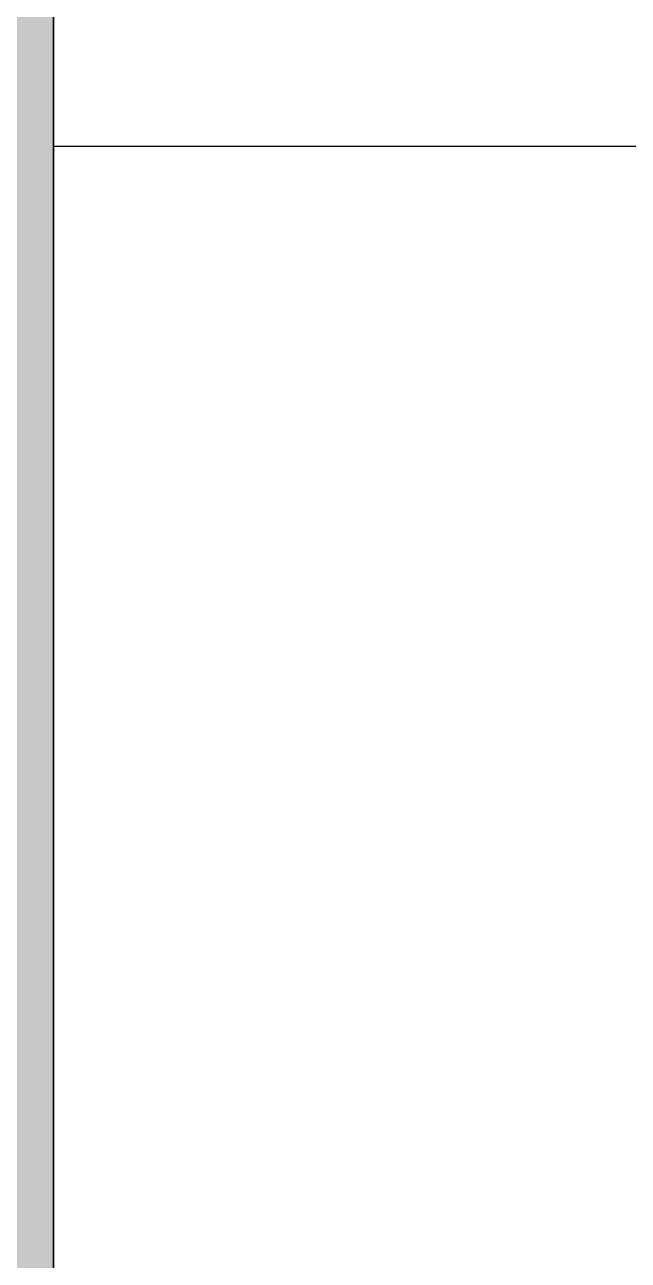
# Model space of a CAD drawing. Extents: x 12262 to 40734, y 30451 to 49613.
# Drawn here: x 14819 to 15935, y 33186 to 35470 of the extents above; entities that cross this region are included whole.
import ezdxf

# ---------------------------------------------------------------- set-up
doc = ezdxf.new("R2010")
doc.units = 0
doc.header["$LTSCALE"] = 0.85
doc.header["$MEASUREMENT"] = 0
doc.layers.get('0').update_dxf_attribs({"linetype": 'CONTINUOUS'})
doc.layers.add('www.cad-blocks.net', color=7, linetype='CONTINUOUS')

# ---------------------------------------------------------------- blocks, each defined once
blk = doc.blocks.new('FORMAT')
at = {"layer": 'www.cad-blocks.net', "true_color": 0x444444}
blk.add_hatch(color=250, dxfattribs=at).paths.add_polyline_path([(12262.2, 30450.6), (14872.5, 30450.6), (14872.5, 49612.8), (12262.2, 49612.8)])
at = {"layer": 'www.cad-blocks.net'}
blk.add_line((14872.5, 49612.8), (14872.5, 30450.6), dxfattribs=at)
at = {"layer": 'www.cad-blocks.net', "color": 250, "true_color": 0x444444}
blk.add_line((14872.5, 49612.8), (14872.5, 30450.6), dxfattribs=at)
at = {"layer": 'www.cad-blocks.net', "color": 155, "true_color": 0x546d8e}
for p, q in [((14872.5, 48879.2), (14872.5, 30902.9)), ((14872.5, 35246), (40733.8, 35246))]:
    blk.add_line(p, q, dxfattribs=at)
blk.add_lwpolyline([(14872.5, 48879.2), (40733.8, 48879.2), (40733.8, 30902.9), (14872.5, 30902.9)], close=True, dxfattribs=at)

msp = doc.modelspace()

# ---------------------------------------------------------------- block references
msp.add_blockref('FORMAT', (0, 0))

doc.saveas('drawing.dxf')
